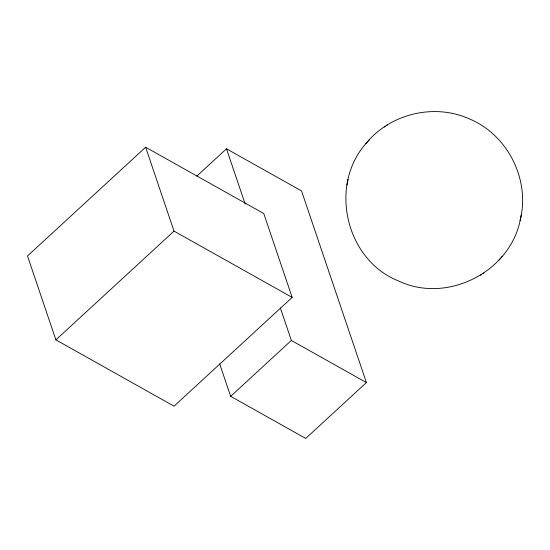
<?xml version="1.0" encoding="UTF-8"?>
<svg xmlns="http://www.w3.org/2000/svg" width="550" height="550" viewBox="0 0 550 550"><rect width="100%" height="100%" fill="white"/><g stroke="black" fill="none" stroke-linecap="round" stroke-linejoin="round"><path stroke-width="0.82" d="M367.18 142.216C328.109 184.126 345.262 259.903 398.558 280.954C447.418 304.377 511.541 271.349 520.644 217.869M520.073 220.646C530.53 180.373 508.028 135.011 469.618 119.013C434.562 102.981 389.902 113.596 365.846 143.743M346.913 185.103L347.497 182.277M347.524 182.091L348.102 179.321M520.678 217.69L521.263 214.857M367.888 141.405L369.146 139.961M500.995 257.751L502.329 256.224M499.029 260.006L500.28 258.562M145.626 147.221L27.5 255.977L55.894 339.866L174.041 406.175L292.167 297.419L263.773 213.531L145.626 147.221L174.02 231.11L292.167 297.419M196.776 176.165L226.49 148.809L301.544 190.933L366.41 382.573L305.718 438.446L230.663 396.323L219.67 363.846M55.894 339.866L174.02 231.11M230.663 396.323L291.356 340.45L280.363 307.966M384.223 126.968L385.165 126.356M386.842 125.269L387.661 124.733M483.01 273.611L483.952 272.999M480.507 275.234L481.332 274.697M291.356 340.45L366.41 382.573M226.49 148.809L245.183 204.029"/></g></svg>
